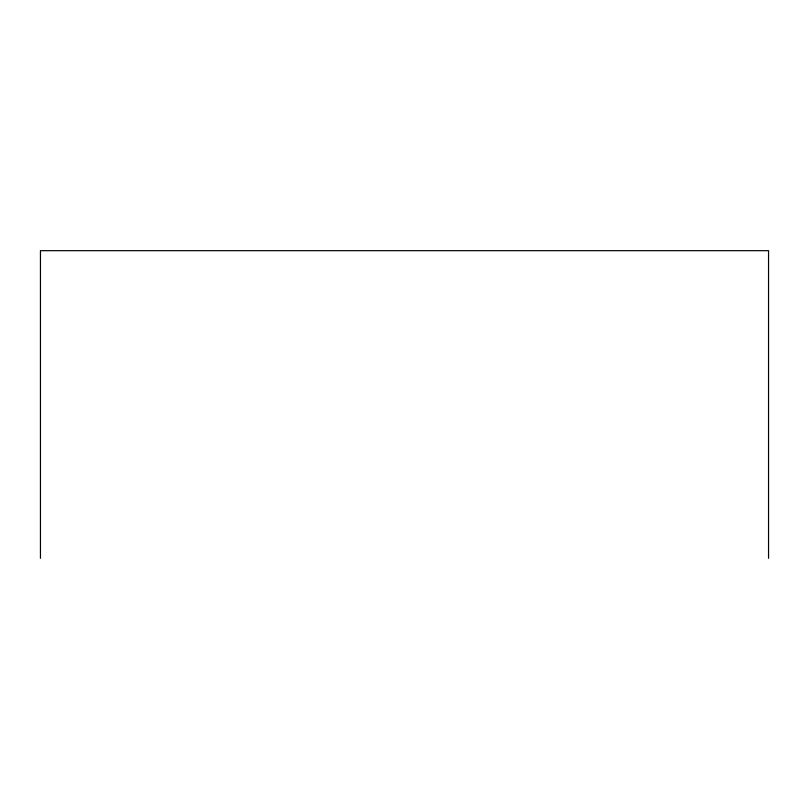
<?xml version="1.0" encoding="UTF-8"?>
<svg xmlns="http://www.w3.org/2000/svg" width="809" height="809" viewBox="0 0 809 809"><rect width="100%" height="100%" fill="white"/><g stroke="black" fill="none" stroke-linecap="round" stroke-linejoin="round"><path stroke-width="1.21" d="M768.55 558.321L768.55 250.679L40.45 250.679L40.45 558.321"/></g></svg>
